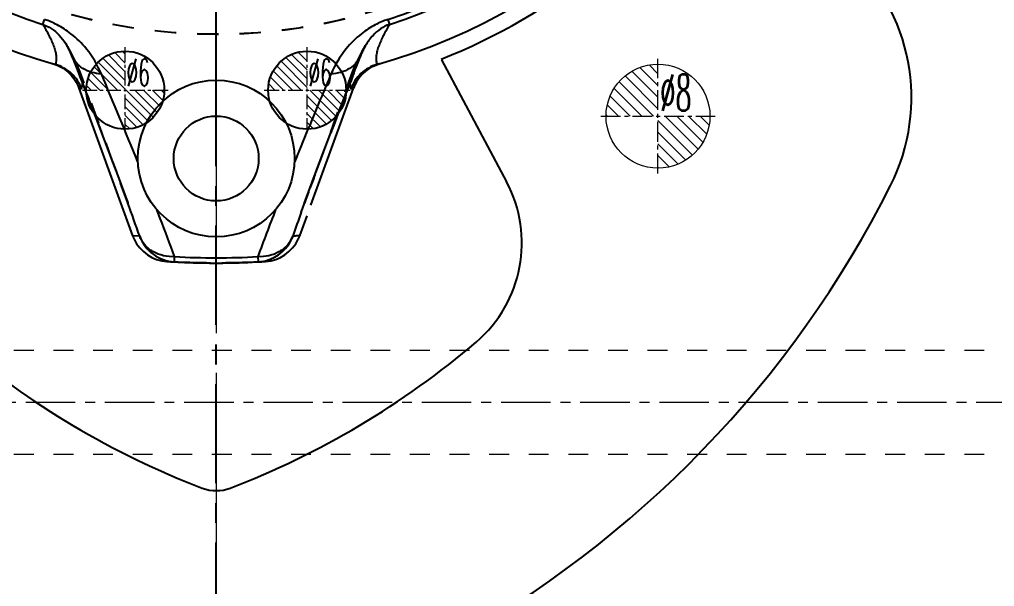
# Model space of a CAD drawing. Header units: millimetres. Extents: x 97 to 1722, y -6063 to 1553.
# Drawn here: x 766.5 to 841.6, y -469.4 to -425.8 of the extents above; entities that cross this region are included whole.
import ezdxf
from ezdxf.enums import TextEntityAlignment as Align

# ---------------------------------------------------------------- set-up
doc = ezdxf.new("R2010")
doc.units = ezdxf.units.MM
doc.header["$LTSCALE"] = 16.335
doc.linetypes.add('CENTER', pattern=[0.6, 0.375, -0.075, 0.075, -0.075])
doc.linetypes.add('HIDDEN', pattern=[0.2, 0.1, -0.1])
doc.layers.get('0').update_dxf_attribs({"linetype": 'CONTINUOUS'})
doc.layers.add('02___PRT_ALL_AXES', color=7, linetype='CONTINUOUS')
doc.layers.add('DEFAULT_2', color=8, linetype='HIDDEN')
for name, color, linetype, lineweight in [('cool', 153, 'HIDDEN', 9), ('epin', 13, 'CONTINUOUS', 9), ('moldbase', 7, 'CONTINUOUS', 20)]:
    doc.layers.add(name, color=color, linetype=linetype, lineweight=lineweight)
doc.styles.add('TXT05', font='txt.shx', dxfattribs={"width": 0.5, "bigfont": 'gbcbig.shx'})

# ---------------------------------------------------------------- blocks, each defined once
blk = doc.blocks.new('epin_ejp_6')
at = {"layer": 'epin'}
h = blk.add_hatch(dxfattribs=at)
h.set_pattern_fill('_ANSI31', color=123, scale=0.15, angle=90, style=0)
h.set_pattern_definition([(135, (-366.39746, 120.5987), (-0.3367596, -0.3367596), [])])
h.paths.add_polyline_path([(0, 3, 0.414214), (-3, 0), (0, 0)])
h.paths.add_polyline_path([(3, 0), (0, 0), (0, -3, 0.414214)])
at = {"layer": 'epin', "color": 1, "linetype": 'CENTER', "ltscale": 0.186593}
for p, q in [((0, -3.3), (0, 3.3)), ((-3.3, 0), (3.3, 0))]:
    blk.add_line(p, q, dxfattribs=at)
at = {"layer": 'epin'}
blk.add_circle((0, 0), 3, dxfattribs=at)
at = {"layer": 'epin', "color": 6, "style": 'TXT05', "width": 0.5}
blk.add_text('%%c6', height=2.1, dxfattribs=at).set_placement((0.995, 1.35), align=Align.MIDDLE)
blk = doc.blocks.new('epin_ejp_8')
at = {"layer": 'epin'}
h = blk.add_hatch(dxfattribs=at)
h.set_pattern_fill('_ANSI31', color=123, scale=0.2, angle=90, style=0)
h.set_pattern_definition([(135, (-2379.60465, -763.0214), (-0.4490128, -0.4490128), [])])
h.paths.add_polyline_path([(0, 4, 0.414214), (-4, 0), (0, 0)])
h.paths.add_polyline_path([(4, 0), (0, 0), (0, -4, 0.414214)])
at = {"layer": 'epin', "color": 1, "linetype": 'CENTER', "ltscale": 0.248791}
for p, q in [((0, -4.4), (0, 4.4)), ((-4.4, 0), (4.4, 0))]:
    blk.add_line(p, q, dxfattribs=at)
at = {"layer": 'epin'}
blk.add_circle((0, 0), 4, dxfattribs=at)
at = {"layer": 'epin', "color": 6, "style": 'TXT05', "width": 0.5}
blk.add_text('%%c8', height=2.8, dxfattribs=at).set_placement((0.16, 0.4))
blk = doc.blocks.new('1')
at = {"layer": 'epin'}
for name, p in [('epin_ejp_6', (-266.243, 3207.034)), ('epin_ejp_6', (-252.243, 3207.034)), ('epin_ejp_8', (-225.243, 3205.034))]:
    blk.add_blockref(name, p, dxfattribs=at)

msp = doc.modelspace()

# ---------------------------------------------------------------- linework, layer by layer
at = {"color": 1, "linetype": 'CENTER', "ltscale": 1.243955}
msp.add_line((781.683, -510.219), (781.683, -280.219), dxfattribs=at)
at = {"color": 1, "linetype": 'CENTER', "ltscale": 2.843797}
msp.add_line((781.683, -435.513), (781.683, -334.925), dxfattribs=at)
at = {"color": 7, "linetype": 'Continuous'}
for p, q in [((768.352, -426.162), (768.475, -425.783)), ((794.891, -425.783), (795.014, -426.162)), ((770.189, -427.782), (770.191, -427.785)), ((770.19, -427.783), (770.236, -427.863)), ((770.232, -427.855), (770.317, -428.011)), ((770.312, -428.003), (770.392, -428.162)), ((770.387, -428.152), (770.46, -428.309)), ((770.455, -428.299), (770.52, -428.454)), ((770.516, -428.444), (770.539, -428.501)), ((792.826, -428.501), (792.85, -428.442)), ((792.851, -428.441), (792.919, -428.28)), ((792.916, -428.288), (792.994, -428.119)), ((792.986, -428.136), (793.062, -427.987)), ((792.994, -428.119), (793.075, -427.961)), ((793.062, -427.987), (793.139, -427.846)), ((793.075, -427.961), (793.157, -427.815)), ((793.139, -427.846), (793.173, -427.787)), ((793.174, -427.787), (793.172, -427.79)), ((770.539, -428.501), (772.096, -432.503)), ((791.274, -432.493), (792.826, -428.501)), ((793.7, -429.405), (794.225, -429.193)), ((791.975, -430.68), (791.975, -430.688)), ((791.975, -430.68), (791.975, -430.688)), ((771.114, -431.052), (775.25, -442.416)), ((771.114, -431.052), (771.322, -431.112)), ((788.969, -440.07), (792.252, -431.052)), ((792.043, -431.112), (792.252, -431.052)), ((772.084, -432.474), (773.733, -436.796)), ((789.635, -436.79), (791.285, -432.464)), ((773.703, -436.716), (774.88, -439.896)), ((788.487, -439.895), (789.665, -436.71)), ((788.787, -439.074), (788.924, -438.702)), ((788.787, -439.074), (788.924, -438.702)), ((774.795, -439.664), (774.879, -439.895)), ((774.879, -439.895), (774.887, -439.916)), ((777.373, -441.087), (777.106, -440.401)), ((777.373, -441.087), (777.106, -440.401)), ((788.231, -440.599), (788.324, -440.342)), ((788.324, -440.342), (788.48, -439.912)), ((788.324, -440.342), (788.479, -439.916)), ((788.479, -439.916), (788.486, -439.896)), ((775.794, -442.448), (775.25, -442.415)), ((775.794, -442.448), (775.25, -442.415)), ((778.465, -444.427), (778.485, -444.024)), ((784.88, -444.024), (784.901, -444.427)), ((777.89, -444.393), (778.021, -444.401)), ((777.89, -444.393), (778.021, -444.401)), ((777.891, -444.393), (778.022, -444.401)), ((778.021, -444.401), (778.044, -444.402)), ((781.249, -444.513), (782.122, -444.513)), ((785.333, -444.402), (785.344, -444.401)), ((785.344, -444.401), (785.475, -444.393)), ((785.344, -444.401), (785.475, -444.393)), ((785.344, -444.401), (785.394, -444.398)), ((785.344, -444.401), (785.394, -444.398)), ((785.394, -444.398), (785.406, -444.397)), ((785.394, -444.398), (785.407, -444.397)), ((785.406, -444.397), (785.458, -444.394)), ((785.407, -444.397), (785.458, -444.394)), ((785.458, -444.394), (785.467, -444.393)), ((785.458, -444.394), (785.47, -444.393)), ((785.467, -444.393), (785.474, -444.393))]:
    msp.add_line(p, q, dxfattribs=at)
at = {"color": 4, "linetype": 'Continuous'}
msp.add_line((799.025, -428.896), (804.03, -438.27), dxfattribs=at)
at = {"color": 7, "linetype": 'Continuous'}
for radius in [6.03, 3.266]:
    msp.add_circle((781.683, -436.474), radius, dxfattribs=at)
for centre, radius, start, end in [((781.683, -385.219), 45.727, 195.70752, 254.29248), ((781.683, -385.219), 45.727, 285.70752, 344.29248), ((781.683, -385.219), 42.66, 288.03566, 341.96434), ((781.683, -385.219), 43.058, 198.03566, 251.96434), ((781.683, -385.219), 43.058, 288.03566, 341.96434), ((768.31, -431.977), 2.905, 70.09366, 74.02493), ((795.059, -431.987), 2.916, 106.59713, 109.9018), ((795.085, -432.084), 3.016, 119.46028, 159.97563), ((795.129, -432.162), 3.104, 117.40313, 119.46153), ((795.111, -432.126), 3.064, 109.9469, 117.41271), ((354.571, -607.426), 454.36, 22.06251, 22.98926), ((1069.655, -542.254), 299.22, 159.82856, 159.99632), ((1069.674, -542.261), 299.241, 159.82857, 159.996), ((524.007, -531.248), 266.987, 19.42677, 20.00396), ((1007.03, -526.506), 236.968, 158.69318, 159.63047), ((565.335, -523.099), 227.346, 20.35413, 21.14551), ((1027.393, -526.978), 254.283, 160.14159, 160.58389), ((778.083, -441.384), 3.015, 205.45674, 266.33706), ((778.628, -441.416), 3.016, 200.00985, 266.89117), ((785.282, -441.387), 3.011, 273.66661, 334.55149), ((784.738, -441.416), 3.016, 284.34588, 339.98855), ((784.73, -441.412), 3.025, 325.22208, 339.97825), ((784.715, -441.393), 3.048, 310.8024, 318.98358), ((784.755, -441.428), 2.995, 318.97357, 325.18982), ((781.683, -385.219), 58.891, 266.88764, 273.11243), ((784.732, -441.407), 3.026, 290.07592, 297.03346), ((784.726, -441.393), 3.042, 297.01557, 302.99781), ((784.756, -441.44), 2.986, 303.01533, 310.79301), ((781.683, -384.842), 59.672, 266.9082, 268.96936), ((781.683, -384.849), 59.665, 268.96946, 273.09185), ((784.736, -441.401), 3.031, 273.12769, 284.31211), ((784.746, -441.44), 2.991, 284.30398, 290.04369)]:
    msp.add_arc(centre, radius, start, end, dxfattribs=at)
at = {"color": 4, "linetype": 'Continuous'}
for centre, radius, start, end in [((781.683, -385.219), 46.927, 291.64727, 325.50182), ((820.188, -431.807), 15, 333.24767, 48.07144), ((759.655, -401.293), 82.789, 298.67788, 333.24767), ((795.208, -442.98), 10, 310.45983, 28.09492), ((803.711, -401.293), 64.789, 229.54017, 249.11432), ((759.655, -401.293), 64.789, 290.88568, 310.45983), ((781.683, -459.022), 3, 249.11432, 290.88568)]:
    msp.add_arc(centre, radius, start, end, dxfattribs=at)
at = {"color": 7, "linetype": 'Continuous'}
for points, knots in [([(768.352, -426.162), (768.437, -426.189), (768.595, -426.252), (768.865, -426.39), (769.484, -426.8), (769.921, -427.328), (770.19, -427.783)], [0, 0, 0, 0, 0.10818, 0.204326, 0.363556, 1, 1, 1, 1]), ([(768.352, -426.162), (768.505, -426.441), (768.801, -426.978), (769.122, -427.656), (769.296, -428.183), (769.371, -428.552), (769.382, -428.851), (769.352, -429.078), (769.323, -429.187), (769.307, -429.24)], [0, 0, 0, 0, 0.289548, 0.557179, 0.679149, 0.792522, 0.898367, 0.949432, 1, 1, 1, 1]), ([(772.844, -429.972), (772.554, -429.285), (771.876, -428.147), (770.642, -426.923), (769.521, -426.194), (768.808, -425.891), (768.475, -425.783)], [0, 0, 0, 0, 0.35926, 0.62846, 0.831403, 1, 1, 1, 1]), ([(794.891, -425.783), (794.558, -425.891), (793.844, -426.194), (792.726, -426.921), (791.495, -428.141), (790.817, -429.274), (790.527, -429.959)], [0, 0, 0, 0, 0.169003, 0.372512, 0.640703, 1, 1, 1, 1]), ([(795.014, -426.162), (794.534, -426.319), (793.828, -426.835), (793.339, -427.507), (793.174, -427.786)], [0, 0, 0, 0, 0.609024, 1, 1, 1, 1]), ([(795.014, -426.162), (794.86, -426.44), (794.565, -426.977), (794.245, -427.654), (794.071, -428.179), (793.995, -428.548), (793.984, -428.847), (794.012, -429.074), (794.041, -429.183), (794.057, -429.236)], [0, 0, 0, 0, 0.289467, 0.557085, 0.679081, 0.792495, 0.898376, 0.949445, 1, 1, 1, 1]), ([(772.841, -429.965), (772.589, -429.955), (772.089, -429.879), (771.405, -429.58), (770.859, -429.111), (770.62, -428.708), (770.539, -428.501)], [0, 0, 0, 0, 0.262195, 0.521559, 0.768727, 1, 1, 1, 1]), ([(770.54, -428.501), (770.585, -428.616), (770.766, -429.08), (770.948, -429.543), (771.084, -429.893)], [0, 0, 0, 0, 0.246856, 1, 1, 1, 1]), ([(792.826, -428.501), (792.746, -428.708), (792.506, -429.111), (791.961, -429.58), (791.276, -429.879), (790.776, -429.955), (790.525, -429.965)], [0, 0, 0, 0, 0.231273, 0.47844, 0.737805, 1, 1, 1, 1]), ([(769.3, -429.246), (769.712, -429.395), (770.295, -429.762), (770.843, -430.453), (771.04, -430.849), (771.114, -431.052)], [0, 0, 0, 0, 0.500378, 0.753432, 1, 1, 1, 1]), ([(771.322, -431.112), (771.241, -430.889), (771.025, -430.46), (770.559, -429.913), (769.979, -429.489), (769.536, -429.304), (769.307, -429.24)], [0, 0, 0, 0, 0.250012, 0.50003, 0.750031, 1, 1, 1, 1]), ([(794.059, -429.24), (793.83, -429.304), (793.387, -429.489), (792.806, -429.913), (792.341, -430.46), (792.125, -430.889), (792.043, -431.112)], [0, 0, 0, 0, 0.249969, 0.49997, 0.749988, 1, 1, 1, 1]), ([(771.322, -431.112), (771.342, -431.047), (771.379, -430.907), (771.39, -430.763), (771.39, -430.687)], [0, 0, 0, 0, 0.474825, 1, 1, 1, 1]), ([(790.527, -429.959), (790.285, -430.533), (789.332, -432.796), (788.393, -435.065), (787.706, -436.763)], [0, 0, 0, 0, 0.253795, 1, 1, 1, 1]), ([(790.527, -429.959), (790.285, -430.533), (789.332, -432.796), (788.393, -435.065), (787.706, -436.763)], [0, 0, 0, 0, 0.253795, 1, 1, 1, 1]), ([(791.975, -430.688), (791.976, -430.764), (791.987, -430.908), (792.024, -431.047), (792.043, -431.112)], [0, 0, 0, 0, 0.528973, 1, 1, 1, 1]), ([(778.485, -444.024), (778.197, -444.038), (777.612, -443.992), (776.802, -443.684), (776.156, -443.154), (775.882, -442.686), (775.794, -442.448)], [0, 0, 0, 0, 0.260738, 0.522065, 0.77062, 1, 1, 1, 1]), ([(787.572, -442.448), (787.484, -442.686), (787.209, -443.154), (786.564, -443.684), (785.753, -443.992), (785.169, -444.038), (784.88, -444.024)], [0, 0, 0, 0, 0.22938, 0.477935, 0.739262, 1, 1, 1, 1]), ([(788.116, -442.415), (788.115, -442.416), (788.11, -442.416), (788.103, -442.417), (788.091, -442.417), (788.067, -442.418), (788.03, -442.42), (787.98, -442.423), (787.926, -442.426), (787.858, -442.43), (787.782, -442.435), (787.705, -442.44), (787.637, -442.444), (787.594, -442.446), (787.571, -442.448)], [0, 0, 0, 0, 0.006051, 0.020547, 0.043088, 0.073026, 0.151356, 0.246248, 0.348326, 0.449162, 0.625518, 0.766186, 0.873786, 1, 1, 1, 1]), ([(788.116, -442.415), (788.114, -442.419), (788.096, -442.42), (788.072, -442.42), (788.03, -442.419), (787.981, -442.422), (787.926, -442.425), (787.858, -442.431), (787.782, -442.435), (787.705, -442.44), (787.637, -442.444), (787.594, -442.447), (787.572, -442.448)], [0, 0, 0, 0, 0.023465, 0.075925, 0.152486, 0.246415, 0.348785, 0.450014, 0.625871, 0.766276, 0.873798, 1, 1, 1, 1])]:
    msp.add_open_spline(points, degree=3, knots=knots, dxfattribs=at)
msp.add_open_spline([(794.059, -429.24), (794.043, -429.189), (794.029, -429.138), (794.019, -429.086)], degree=3, dxfattribs=at)
at = {"layer": '02___PRT_ALL_AXES', "color": 6, "linetype": 'Continuous'}
for centre in [(774.683, -431.219), (788.683, -431.219)]:
    msp.add_circle(centre, 3, dxfattribs=at)
at = {"layer": 'cool', "ltscale": 0.932966}
for p, q in [((696.013, -451.219), (867.353, -451.219)), ((696.013, -459.219), (867.353, -459.219))]:
    msp.add_line(p, q, dxfattribs=at)
at = {"layer": 'cool', "color": 1, "linetype": 'CENTER', "ltscale": 0.621977}
msp.add_line((681.683, -455.219), (881.683, -455.219), dxfattribs=at)
at = {"layer": 'DEFAULT_2', "color": 8, "linetype": 'HIDDEN'}
for p, q in [((770.465, -428.258), (770.236, -427.863)), ((770.939, -429.169), (770.466, -428.26)), ((770.539, -428.501), (770.514, -428.434)), ((770.514, -428.434), (770.54, -428.501)), ((792.902, -428.256), (792.427, -429.167)), ((792.825, -428.501), (792.851, -428.434)), ((792.825, -428.501), (792.851, -428.434)), ((792.851, -428.434), (792.826, -428.501)), ((793.139, -427.846), (792.902, -428.255)), ((769.109, -429.184), (769.116, -429.186)), ((769.303, -429.239), (769.113, -429.185)), ((771.217, -429.834), (770.932, -429.154)), ((792.434, -429.152), (792.148, -429.834)), ((794.239, -429.189), (794.065, -429.238)), ((794.225, -429.193), (794.255, -429.184)), ((794.258, -429.184), (794.245, -429.187)), ((771.084, -429.893), (771.155, -430.077)), ((774.879, -439.895), (771.217, -429.833)), ((792.148, -429.834), (788.486, -439.896)), ((771.39, -430.687), (771.39, -430.679)), ((789.868, -436.171), (790.171, -435.37)), ((789.868, -436.171), (790.171, -435.37)), ((789.584, -436.926), (789.673, -436.688)), ((789.619, -436.834), (789.698, -436.622)), ((789.673, -436.688), (789.868, -436.171)), ((789.698, -436.622), (789.868, -436.171)), ((789.303, -437.678), (789.453, -437.277)), ((789.303, -437.678), (789.453, -437.277)), ((789.453, -437.277), (789.619, -436.834)), ((789.453, -437.277), (789.584, -436.926)), ((788.116, -442.415), (788.969, -440.07)), ((778.021, -444.401), (778.193, -444.411)), ((778.252, -444.415), (778.022, -444.401)), ((778.044, -444.402), (778.193, -444.411)), ((778.193, -444.411), (778.465, -444.427)), ((778.193, -444.411), (778.465, -444.427)), ((778.766, -444.442), (778.219, -444.413)), ((778.366, -444.421), (778.464, -444.427)), ((779.225, -444.463), (778.737, -444.441)), ((779.648, -444.479), (779.199, -444.462)), ((780.053, -444.492), (779.625, -444.478)), ((780.438, -444.501), (780.032, -444.491)), ((780.734, -444.507), (780.421, -444.501)), ((780.935, -444.509), (780.438, -444.501)), ((780.454, -444.501), (780.56, -444.504)), ((780.56, -444.504), (780.685, -444.506)), ((780.56, -444.504), (780.684, -444.506)), ((781.244, -444.513), (780.93, -444.509)), ((782.431, -444.509), (782.126, -444.512)), ((782.931, -444.501), (782.426, -444.509)), ((782.682, -444.506), (782.805, -444.504)), ((782.682, -444.506), (782.805, -444.504)), ((783.317, -444.492), (782.916, -444.501)), ((783.722, -444.479), (783.298, -444.492)), ((784.146, -444.463), (783.7, -444.48)), ((784.606, -444.442), (784.121, -444.464)), ((785.121, -444.414), (784.578, -444.443)), ((784.901, -444.427), (784.992, -444.422)), ((784.901, -444.427), (784.992, -444.422)), ((784.901, -444.427), (784.924, -444.426)), ((784.901, -444.427), (784.924, -444.426)), ((784.924, -444.426), (785.344, -444.401)), ((784.924, -444.426), (785.333, -444.402)), ((785.344, -444.401), (785.091, -444.416))]:
    msp.add_line(p, q, dxfattribs=at)
for radius in [41.708, 41.698]:
    msp.add_circle((781.683, -385.219), radius, dxfattribs=at)
for centre, radius, start, end in [((765.79, -430.38), 5.109, 22.3884, 30.53429), ((797.571, -430.378), 5.104, 149.48671, 157.61585), ((795.038, -431.92), 2.845, 105.95963, 106.5867), ((1413.301, -672.412), 666.694, 158.668122, 159.092651), ((1368.232, -655.124), 618.423, 158.754947, 159.09876), ((1103.687, -554.776), 335.483, 159.57121, 159.75766), ((778.071, -441.388), 3.002, 200.02203, 205.48742), ((785.284, -441.383), 3.014, 334.55149, 339.98889), ((785.291, -441.386), 3.006, 334.51061, 339.99128), ((781.683, -385.219), 59.295, 266.4599, 266.79301), ((781.683, -385.219), 59.295, 266.88869, 268.91523), ((781.683, -385.219), 59.295, 269.03494, 269.57599), ((781.683, -385.219), 59.295, 270.42463, 270.96549), ((781.683, -385.219), 59.295, 271.0849, 273.11134), ((781.683, -385.219), 59.295, 273.19943, 273.54012)]:
    msp.add_arc(centre, radius, start, end, dxfattribs=at)
for points, knots in [([(771.217, -429.834), (771.144, -429.634), (770.928, -429.157), (770.67, -428.702), (770.514, -428.434)], [0, 0, 0, 0, 0.407515, 1, 1, 1, 1]), ([(792.851, -428.434), (792.695, -428.702), (792.438, -429.157), (792.222, -429.634), (792.148, -429.834)], [0, 0, 0, 0, 0.592464, 1, 1, 1, 1]), ([(792.283, -429.889), (792.329, -429.772), (792.509, -429.309), (792.69, -428.847), (792.825, -428.501)], [0, 0, 0, 0, 0.253155, 1, 1, 1, 1]), ([(771.084, -429.893), (771.382, -430.659), (772.674, -433.983), (773.941, -437.317), (774.88, -439.896)], [0, 0, 0, 0, 0.230461, 1, 1, 1, 1]), ([(771.39, -430.679), (771.39, -430.619), (771.375, -430.333), (771.297, -430.053), (771.219, -429.839)], [0, 0, 0, 0, 0.207102, 1, 1, 1, 1]), ([(791.838, -431.034), (791.875, -430.938), (792.024, -430.556), (792.172, -430.174), (792.283, -429.889)], [0, 0, 0, 0, 0.252533, 1, 1, 1, 1]), ([(792.146, -429.839), (792.117, -429.92), (792.028, -430.192), (791.975, -430.479), (791.975, -430.68)], [0, 0, 0, 0, 0.29956, 1, 1, 1, 1]), ([(792.146, -429.84), (792.117, -429.92), (792.027, -430.192), (791.975, -430.479), (791.975, -430.68)], [0, 0, 0, 0, 0.299548, 1, 1, 1, 1]), ([(771.155, -430.077), (771.186, -430.156), (771.31, -430.475), (771.434, -430.794), (771.528, -431.034)], [0, 0, 0, 0, 0.247897, 1, 1, 1, 1]), ([(771.528, -431.034), (771.787, -431.703), (772.897, -434.572), (773.986, -437.449), (774.795, -439.664)], [0, 0, 0, 0, 0.233305, 1, 1, 1, 1]), ([(790.171, -435.37), (790.199, -435.297), (790.309, -435.006), (790.42, -434.715), (790.503, -434.497)], [0, 0, 0, 0, 0.251729, 1, 1, 1, 1]), ([(790.171, -435.37), (790.199, -435.297), (790.309, -435.006), (790.42, -434.715), (790.503, -434.497)], [0, 0, 0, 0, 0.251729, 1, 1, 1, 1])]:
    msp.add_open_spline(points, degree=3, knots=knots, dxfattribs=at)
at = {"layer": 'moldbase', "color": 1, "linetype": 'CENTER', "ltscale": 2.487909}
msp.add_line((781.683, -215.219), (781.683, -615.219), dxfattribs=at)

# ---------------------------------------------------------------- block references
msp.add_blockref('1', (1040.926, -3638.253))

doc.saveas('drawing.dxf')
